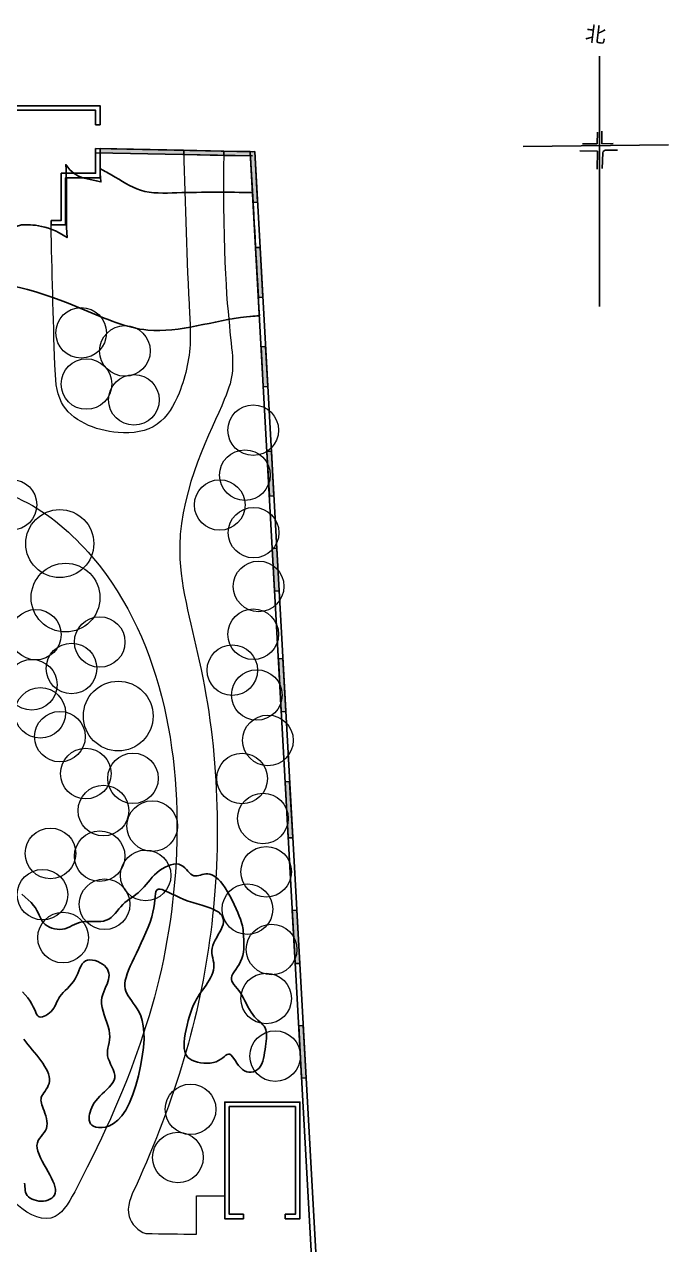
# Model space of a CAD drawing. Header units: millimetres. Extents: x -15937 to 135402, y -14729 to 208416.
# Drawn here: x 85856 to 121753, y 124363 to 192418 of the extents above; entities that cross this region are included whole.
import ezdxf

# ---------------------------------------------------------------- set-up
doc = ezdxf.new("R2010")
doc.units = ezdxf.units.MM
for name, color, linetype in [('archi', 7, 'Continuous'), ('rock', 30, 'Continuous'), ('water', 130, 'Continuous'), ('比例尺、指北针', 7, 'Continuous')]:
    doc.layers.add(name, color=color, linetype=linetype)
for name, color, linetype, lineweight in [('archiw', 255, 'Continuous', 0), ('plant', 90, 'Continuous', 0), ('road', 50, 'Continuous', 0)]:
    doc.layers.add(name, color=color, linetype=linetype, lineweight=lineweight)
doc.styles.get("Standard").update_dxf_attribs({"font": 'arial.ttf'})

msp = doc.modelspace()

# ---------------------------------------------------------------- hatches: boundary and pattern name
at = {"layer": 'archiw'}
h = msp.add_hatch(dxfattribs=at)
h.set_pattern_fill('ANGLE', color=256)
h.set_pattern_definition([(0, (0, 0), (0, 6.985), [5.08, -1.905]), (90, (0, 0), (-6.985, 4e-16), [5.08, -1.905])])
edge = h.paths.add_edge_path()
edge.add_line((98444, 185313), (98444, 185323))
edge.add_line((98444, 185323), (96962, 185354))
edge.add_spline(control_points=[(96962, 185354), (96961, 185273), (96960, 185193), (96959, 185114)], knot_values=[0.206393, 0.206393, 0.206393, 0.206393, 102.751942, 102.751942, 102.751942, 102.751942], weights=[1, 1, 1, 1], degree=3, periodic=0)
edge.add_line((96959, 185114), (98457, 185083))
edge.add_line((98457, 185083), (98444, 185313))
edge = h.paths.add_edge_path()
edge.add_line((96962, 185354), (94730, 185401))
edge.add_spline(control_points=[(94730, 185401), (94732, 185321), (94734, 185241), (94736, 185161)], knot_values=[2331.592384, 2331.592384, 2331.592384, 2331.592384, 2562.875801, 2562.875801, 2562.875801, 2562.875801], degree=3, periodic=0)
edge.add_line((94736, 185161), (96959, 185114))
edge.add_spline(control_points=[(96959, 185114), (96960, 185193), (96961, 185273), (96962, 185354)], knot_values=[0.206393, 0.206393, 0.206393, 0.206393, 102.751942, 102.751942, 102.751942, 102.751942], weights=[1, 1, 1, 1], degree=3, periodic=0)
edge = h.paths.add_edge_path()
edge.add_spline(control_points=[(94736, 185161), (94734, 185241), (94732, 185321), (94730, 185401)], knot_values=[2331.592384, 2331.592384, 2331.592384, 2331.592384, 2562.875801, 2562.875801, 2562.875801, 2562.875801], degree=3, periodic=0)
edge.add_line((94730, 185401), (90068, 185498))
edge.add_line((90068, 185498), (90068, 185258))
edge.add_line((90068, 185258), (94736, 185161))
h = msp.add_hatch(color=256, dxfattribs=at)
h.dxf.hatch_style = 1
h.paths.add_polyline_path([(98694, 185327), (98444, 185313), (98601, 182490), (98850, 182504)])
h.paths.add_polyline_path([(98989, 179980), (98740, 179966), (98894, 177189), (99143, 177203)])
h.paths.add_polyline_path([(99295, 174456), (99046, 174442), (99169, 172207), (99418, 172221)])
h.paths.add_polyline_path([(99618, 168608), (99369, 168594), (99506, 166110), (99756, 166124)])
h.paths.add_polyline_path([(99917, 163203), (99668, 163190), (99799, 160814), (100049, 160828)])
h.paths.add_polyline_path([(100258, 157045), (100009, 157031), (100172, 154074), (100421, 154088)])
h.paths.add_polyline_path([(100637, 150188), (100388, 150174), (100561, 147041), (100810, 147055)])
h.paths.add_polyline_path([(101034, 143014), (100785, 143000), (100949, 140034), (101198, 140048)])
h.paths.add_polyline_path([(101390, 136575), (101141, 136561), (101302, 133642), (101551, 133656)])
h.paths.add_polyline_path([(102191, 122088), (101942, 122074), (102119, 118866), (102369, 118880)])
h.paths.add_polyline_path([(102082, 115064), (101906, 115242), (100058, 113417), (100989, 109066), (101233, 109118), (100330, 113336)])
h.paths.add_polyline_path([(102068, 105216), (101824, 105164), (102604, 101518), (102848, 101570)])
h.paths.add_polyline_path([(103626, 97937), (103382, 97884), (104064, 94697), (104308, 94749)])
h.paths.add_polyline_path([(104901, 91977), (104657, 91925), (104888, 90846), (103579, 90333), (103670, 90101), (105176, 90691)])

# ---------------------------------------------------------------- linework, layer by layer
at = {"layer": 'archi'}
for points in [[(90068, 186820), (90068, 187883), (82698, 187883), (82698, 187100), (82948, 187100), (82948, 187633), (89819, 187633), (89819, 186820)], [(98601, 182490), (98850, 182504), (98694, 185328), (98444, 185314)], [(98894, 177189), (99143, 177203), (98989, 179980), (98740, 179966)], [(99169, 172207), (99418, 172221), (99295, 174456), (99046, 174442)], [(99506, 166110), (99756, 166124), (99618, 168608), (99369, 168594)], [(99799, 160814), (100049, 160828), (99917, 163203), (99668, 163190)], [(100172, 154074), (100421, 154088), (100258, 157045), (100009, 157031)], [(100561, 147041), (100810, 147055), (100637, 150188), (100388, 150174)], [(100949, 140034), (101198, 140048), (101034, 143014), (100785, 143000)], [(101302, 133642), (101551, 133656), (101390, 136575), (101141, 136561)]]:
    msp.add_lwpolyline(points, close=True, dxfattribs=at)
for points in [[(89819, 185504), (89819, 184118), (87904, 184118), (87904, 181487), (87340, 181487)], [(90068, 185501), (90068, 183868), (88153, 183868), (88153, 181238), (87340, 181238)], [(98564, 185080), (89814, 185264)], [(98569, 185320), (89819, 185504)], [(101906, 115242), (102298, 115629), (98444, 185313), (98694, 185327), (102554, 115530), (102082, 115064)], [(87340, 181238), (87340, 181487)], [(100388, 125806), (101211, 125806), (101211, 132311), (97018, 132311), (97018, 125806), (98056, 125806)], [(100388, 126056), (100962, 126056), (100962, 132061), (97268, 132061), (97268, 126056), (98056, 126056)], [(98056, 126056), (98056, 125806)], [(100388, 126056), (100388, 125806)]]:
    msp.add_lwpolyline(points, dxfattribs=at)
at = {"layer": 'archiw'}
for points in [[(94730, 185401), (90068, 185498)], [(90068, 185498), (90068, 185258)], [(90068, 185258), (94736, 185161)], [(96962, 185354), (94730, 185401)], [(94736, 185161), (96959, 185114)], [(96959, 185114), (98457, 185083)], [(98444, 185323), (96962, 185354)], [(98444, 185313), (98444, 185323)], [(98457, 185083), (98444, 185313)]]:
    msp.add_lwpolyline(points, dxfattribs=at)
for points in [[(98694, 185327), (98444, 185313), (98601, 182490), (98850, 182504), (98694, 185327)], [(98989, 179980), (98740, 179966), (98894, 177189), (99143, 177203), (98989, 179980)], [(99295, 174456), (99046, 174442), (99169, 172207), (99418, 172221), (99295, 174456)], [(99618, 168608), (99369, 168594), (99506, 166110), (99756, 166124), (99618, 168608)], [(99917, 163203), (99668, 163190), (99799, 160814), (100049, 160828), (99917, 163203)], [(100258, 157045), (100009, 157031), (100172, 154074), (100421, 154088), (100258, 157045)], [(100637, 150188), (100388, 150174), (100561, 147041), (100810, 147055), (100637, 150188)], [(101034, 143014), (100785, 143000), (100949, 140034), (101198, 140048), (101034, 143014)], [(101390, 136575), (101141, 136561), (101302, 133642), (101551, 133656), (101390, 136575)]]:
    msp.add_lwpolyline(points, close=True, dxfattribs=at)
for points in [[(94730, 185401), (94732, 185321), (94734, 185241), (94736, 185161)], [(94736, 185161), (94734, 185241), (94732, 185321), (94730, 185401)], [(96962, 185354), (96961, 185273), (96960, 185193), (96959, 185114)], [(96959, 185114), (96960, 185193), (96961, 185273), (96962, 185354)]]:
    msp.add_open_spline(points, degree=3, dxfattribs=at)
at = {"layer": 'plant'}
for centre, radius in [((89019, 175215), 1410), ((91456, 174207), 1410), ((89313, 172359), 1410), ((91960, 171477), 1410), ((98606, 169786), 1410), ((98145, 167279), 1410), ((85136, 165623), 1410), ((96740, 165614), 1410), ((98626, 164069), 1410), ((87827, 163459), 1896), ((88148, 160448), 1918), ((98907, 161073), 1410), ((86493, 158383), 1410), ((90051, 157972), 1410), ((98606, 158405), 1410), ((88481, 156496), 1410), ((97442, 156400), 1410), ((86267, 155588), 1410), ((98806, 155015), 1410), ((86740, 154018), 1410), ((91085, 153843), 1945), ((87837, 152694), 1410), ((99428, 152483), 1410), ((89276, 150632), 1410), ((91906, 150367), 1410), ((97984, 150357), 1410), ((90260, 148570), 1410), ((92982, 147706), 1410), ((99147, 148131), 1410), ((87307, 146180), 1410), ((90049, 146025), 1410), ((92612, 144953), 1410), ((99328, 145157), 1410), ((86866, 143880), 1410), ((90323, 143344), 1410), ((98284, 143070), 1410), ((88010, 141485), 1410), ((99629, 140824), 1410), ((99328, 138087), 1410), ((99829, 134878), 1410), ((95114, 131909), 1410), ((94412, 129221), 1410)]:
    msp.add_circle(centre, radius, dxfattribs=at)
at = {"layer": 'road'}
for points, knots in [([(94730, 185402), (94810, 182356), (94916, 178872), (95163, 174330), (94755, 172171), (93422, 169813), (90620, 169399), (87662, 170666), (87472, 175444), (87395, 178698), (87340, 181238)], [2330.472377, 2330.472377, 2330.472377, 2330.472377, 11130.219464, 12389.732022, 15418.918433, 17457.250312, 19610.191605, 23040.820353, 25082.856353, 32581.791807, 32581.791807, 32581.791807, 32581.791807]), ([(96962, 185354), (96797, 173341), (98979, 174788), (93466, 164548), (96641, 154115), (97015, 141636), (94114, 131943), (91324, 126036), (92193, 125108), (92618, 124977), (93558, 124966), (94498, 124955), (95438, 124945), (95438, 125659), (95438, 126374), (95438, 127088), (95965, 127088), (96492, 127088), (97018, 127088)], [0, 0, 0, 0, 15288.518951, 24895.856136, 31199.625435, 45769.670893, 59982.264864, 61627.467773, 62912.722085, 62912.722085, 62912.722085, 62913.722085, 62913.722085, 62913.722085, 62914.722085, 62914.722085, 62914.722085, 62915.722085, 62915.722085, 62915.722085, 62915.722085]), ([(80972, 165352), (80799, 165866), (80510, 166726), (84880, 167093), (93420, 160936), (95580, 143919), (91685, 132939), (87165, 124510), (81840, 129749), (86119, 136058), (78148, 142354), (83563, 149508), (85159, 154761), (84259, 159463), (82245, 159750), (81510, 159872)], [0, 0, 0, 0, 1416.736725, 1915.758737, 11244.575936, 28732.024633, 45894.959411, 47859.984632, 52611.683397, 58684.803326, 66462.770965, 73913.416846, 80066.025287, 83215.227381, 85507.274802, 85507.274802, 85507.274802, 85507.274802])]:
    msp.add_open_spline(points, degree=3, knots=knots, dxfattribs=at)
at = {"layer": 'rock'}
for points in [[(85743, 138464), (85901, 138294), (86045, 138119), (86170, 137946), (86270, 137780), (86350, 137626), (86414, 137485), (86468, 137360), (86517, 137253), (86566, 137166), (86620, 137102), (86685, 137063), (86765, 137051), (86856, 137063), (86955, 137095), (87058, 137146), (87161, 137210), (87260, 137285), (87350, 137367), (87427, 137453), (87490, 137541), (87540, 137629), (87583, 137718), (87623, 137810), (87663, 137903), (87709, 137999), (87765, 138098), (87835, 138200), (87922, 138306), (88024, 138416), (88135, 138531), (88252, 138650), (88369, 138775), (88484, 138905), (88590, 139042), (88685, 139185), (88765, 139334), (88832, 139485), (88893, 139635), (88952, 139777), (89013, 139908), (89081, 140023), (89161, 140117), (89257, 140186), (89373, 140227), (89505, 140241), (89647, 140231), (89794, 140200), (89940, 140150), (90081, 140085), (90210, 140008), (90322, 139920), (90413, 139826), (90483, 139725), (90532, 139618), (90562, 139506), (90574, 139389), (90568, 139268), (90546, 139143), (90509, 139015), (90458, 138884), (90398, 138749), (90335, 138609), (90274, 138463), (90220, 138308), (90179, 138145), (90157, 137972), (90158, 137787), (90186, 137590), (90237, 137384), (90302, 137172), (90375, 136957), (90449, 136742), (90517, 136531), (90572, 136328), (90605, 136135), (90614, 135955), (90602, 135786), (90576, 135626), (90544, 135474), (90513, 135326), (90489, 135181), (90480, 135037), (90492, 134890), (90530, 134739), (90589, 134586), (90659, 134431), (90733, 134275), (90801, 134120), (90855, 133968), (90887, 133818), (90889, 133673), (90853, 133534), (90785, 133399), (90690, 133269), (90576, 133141), (90449, 133016), (90316, 132892), (90182, 132768), (90056, 132643), (89941, 132517), (89840, 132390), (89751, 132263), (89674, 132135), (89609, 132008), (89556, 131883), (89515, 131758), (89484, 131636), (89464, 131517), (89457, 131402), (89467, 131294), (89494, 131194), (89543, 131104), (89615, 131027), (89713, 130964), (89841, 130917), (89998, 130889), (90180, 130888), (90383, 130920), (90600, 130994), (90826, 131118), (91055, 131299), (91282, 131547), (91500, 131868), (91706, 132267), (91894, 132729), (92063, 133236), (92210, 133771), (92332, 134314), (92426, 134849), (92490, 135356), (92520, 135818), (92516, 136220), (92481, 136565), (92420, 136861), (92339, 137113), (92243, 137330), (92138, 137516), (92029, 137681), (91921, 137829), (91819, 137969), (91725, 138102), (91642, 138232), (91571, 138361), (91515, 138492), (91475, 138628), (91454, 138771), (91454, 138924), (91475, 139090), (91518, 139268), (91579, 139460), (91656, 139665), (91749, 139884), (91855, 140117), (91971, 140363), (92096, 140624), (92228, 140899), (92363, 141185), (92497, 141477), (92627, 141772), (92748, 142066), (92856, 142355), (92948, 142635), (93019, 142903), (93068, 143153), (93099, 143384), (93120, 143593), (93137, 143775), (93157, 143928), (93188, 144049), (93235, 144134), (93306, 144181), (93406, 144188), (93535, 144159), (93688, 144102), (93864, 144024), (94060, 143929), (94273, 143826), (94501, 143720), (94740, 143618), (94988, 143525), (95240, 143441), (95491, 143363), (95735, 143288), (95968, 143215), (96185, 143142), (96380, 143066), (96548, 142984), (96685, 142895), (96792, 142800), (96870, 142697), (96921, 142587), (96946, 142471), (96947, 142348), (96925, 142219), (96882, 142084), (96820, 141944), (96744, 141798), (96660, 141650), (96573, 141499), (96490, 141348), (96415, 141197), (96355, 141048), (96315, 140902), (96300, 140759), (96304, 140620), (96323, 140484), (96349, 140349), (96378, 140215), (96403, 140081), (96418, 139946), (96417, 139809), (96396, 139670), (96356, 139530), (96301, 139388), (96232, 139247), (96153, 139107), (96067, 138970), (95976, 138836), (95885, 138706), (95794, 138581), (95705, 138457), (95618, 138331), (95532, 138200), (95448, 138059), (95365, 137905), (95284, 137735), (95205, 137544), (95127, 137330), (95053, 137099), (94983, 136855), (94920, 136605), (94865, 136355), (94819, 136110), (94785, 135877), (94763, 135662), (94756, 135469), (94763, 135298), (94788, 135147), (94830, 135015), (94890, 134901), (94970, 134803), (95071, 134718), (95194, 134647), (95338, 134587), (95500, 134539), (95674, 134504), (95855, 134483), (96038, 134478), (96216, 134488), (96386, 134516), (96542, 134562), (96679, 134625), (96799, 134700), (96905, 134780), (96999, 134855), (97083, 134920), (97161, 134967), (97235, 134988), (97307, 134975), (97380, 134924), (97455, 134841), (97533, 134733), (97615, 134611), (97702, 134481), (97795, 134352), (97895, 134233), (98003, 134132), (98120, 134056), (98243, 134006), (98368, 133981), (98493, 133980), (98616, 134004), (98732, 134051), (98838, 134120), (98933, 134211), (99012, 134323), (99078, 134452), (99133, 134596), (99177, 134751), (99213, 134913), (99243, 135079), (99269, 135245), (99291, 135409), (99312, 135566), (99331, 135716), (99344, 135859), (99350, 135994), (99348, 136121), (99335, 136239), (99309, 136349), (99268, 136449), (99211, 136541), (99141, 136625), (99059, 136707), (98968, 136790), (98872, 136876), (98773, 136969), (98674, 137073), (98577, 137191), (98486, 137325), (98398, 137472), (98314, 137629), (98231, 137791), (98148, 137954), (98065, 138114), (97979, 138267), (97890, 138410), (97797, 138539), (97704, 138655), (97615, 138762), (97535, 138862), (97468, 138958), (97419, 139053), (97392, 139148), (97392, 139247), (97421, 139352), (97476, 139464), (97549, 139584), (97634, 139711), (97725, 139847), (97815, 139992), (97899, 140147), (97969, 140311), (98022, 140486), (98057, 140667), (98078, 140851), (98087, 141035), (98087, 141214), (98081, 141386), (98071, 141545), (98060, 141689), (98049, 141815), (98038, 141928), (98024, 142034), (98004, 142140), (97977, 142251), (97940, 142374), (97890, 142516), (97826, 142682), (97746, 142876), (97651, 143094), (97544, 143326), (97428, 143566), (97304, 143806), (97176, 144037), (97046, 144253), (96915, 144445), (96787, 144607), (96662, 144739), (96539, 144844), (96419, 144924), (96302, 144981), (96188, 145017), (96077, 145035), (95970, 145036), (95865, 145024), (95764, 145002), (95665, 144976), (95570, 144951), (95477, 144933), (95387, 144926), (95300, 144936), (95216, 144968), (95134, 145025), (95053, 145102), (94970, 145192), (94883, 145287), (94791, 145380), (94690, 145465), (94580, 145534), (94457, 145579), (94321, 145597), (94174, 145586), (94018, 145551), (93859, 145495), (93698, 145419), (93539, 145326), (93385, 145221), (93239, 145104), (93104, 144980), (92979, 144849), (92862, 144716), (92749, 144582), (92640, 144450), (92532, 144321), (92422, 144199), (92310, 144086), (92193, 143982), (92072, 143887), (91948, 143798), (91824, 143711), (91699, 143623), (91576, 143532), (91457, 143434), (91341, 143327), (91231, 143209), (91125, 143084), (91019, 142957), (90911, 142831), (90800, 142713), (90683, 142607), (90556, 142518), (90418, 142450), (90267, 142407), (90105, 142385), (89936, 142378), (89762, 142380), (89587, 142386), (89413, 142389), (89243, 142384), (89081, 142365), (88929, 142329), (88785, 142278), (88647, 142217), (88514, 142152), (88382, 142088), (88250, 142030), (88116, 141983), (87976, 141952), (87831, 141941), (87682, 141950), (87534, 141976), (87389, 142019), (87252, 142075), (87125, 142145), (87012, 142225), (86917, 142314), (86841, 142411), (86781, 142516), (86729, 142627), (86678, 142745), (86623, 142870), (86557, 143002), (86474, 143140), (86367, 143284), (86232, 143434), (86073, 143589), (85899, 143749), (85716, 143912)], [(85856, 127786), (85873, 127686), (85882, 127584), (85890, 127483), (85901, 127383), (85923, 127286), (85960, 127194), (86017, 127108), (86092, 127030), (86184, 126960), (86289, 126900), (86404, 126851), (86527, 126814), (86656, 126790), (86787, 126781), (86918, 126786), (87046, 126807), (87168, 126842), (87280, 126891), (87379, 126954), (87463, 127031), (87527, 127120), (87569, 127222), (87586, 127336), (87580, 127462), (87553, 127599), (87507, 127746), (87445, 127903), (87367, 128070), (87278, 128245), (87178, 128427), (87071, 128617), (86961, 128812), (86854, 129007), (86756, 129201), (86671, 129390), (86606, 129572), (86565, 129742), (86555, 129899), (86578, 130039), (86628, 130167), (86699, 130284), (86782, 130395), (86870, 130502), (86954, 130611), (87027, 130724), (87082, 130844), (87112, 130974), (87119, 131112), (87107, 131256), (87081, 131402), (87044, 131546), (87000, 131687), (86953, 131821), (86907, 131945), (86865, 132056), (86830, 132157), (86803, 132250), (86784, 132335), (86776, 132417), (86781, 132496), (86798, 132575), (86831, 132656), (86878, 132741), (86937, 132830), (87003, 132924), (87070, 133024), (87133, 133128), (87188, 133239), (87229, 133355), (87253, 133478), (87254, 133608), (87233, 133743), (87194, 133883), (87137, 134027), (87065, 134174), (86979, 134323), (86882, 134473), (86776, 134624), (86662, 134774), (86543, 134924), (86420, 135074), (86296, 135224), (86173, 135373), (86053, 135523), (85938, 135673), (85830, 135824)]]:
    msp.add_lwpolyline(points, dxfattribs=at)
at = {"layer": 'water'}
for points, knots in [([(98951, 176161), (98797, 176159), (96661, 176025), (93255, 174712), (88134, 177008), (83042, 178887), (78172, 175394), (72892, 177977), (63765, 176502), (54412, 178984), (43865, 178028), (41310, 172186), (42328, 167478), (45037, 163509), (43340, 159092), (40659, 155035), (34709, 155917), (30646, 153376), (26797, 150049), (28059, 147868), (28108, 146182), (27986, 143773), (31407, 143115), (33011, 139967), (32290, 136808), (34707, 134889), (32834, 130285), (39641, 126217), (46336, 127965), (51035, 122934), (55285, 124984), (57423, 123924), (59106, 124210), (59302, 126578), (59052, 129719), (60077, 134191), (57005, 136959), (54398, 138046), (51180, 138314), (49414, 141505), (49787, 144965), (49853, 148434), (52110, 150270), (55388, 149991), (58777, 149778), (62031, 150690), (63901, 148873), (67667, 149655), (70222, 149646), (74749, 150647), (73619, 148026), (72225, 145731), (74430, 142099), (77403, 141975), (78929, 139376), (79057, 136208), (78881, 132188), (73803, 130082), (69370, 130372), (64628, 130414), (62034, 128045), (61472, 124768), (59159, 121908), (56142, 122816), (57102, 118990), (56446, 116101), (58710, 114324), (59714, 111995), (56476, 110437), (57819, 105840), (53495, 104123), (51039, 101299), (50108, 98255), (49929, 94426), (52242, 91465), (52988, 87816), (52810, 84671), (53619, 81867), (52268, 79375), (54333, 76880), (53699, 74116), (53954, 70955), (51549, 70480), (50726, 72886), (51582, 75247), (50875, 77535), (50530, 79585), (51738, 80684), (50899, 82269), (51698, 84186), (51173, 87317), (48997, 91431), (44812, 90274), (43860, 88319), (41965, 88223), (40770, 90298), (38917, 88543), (36400, 89408), (34192, 87954), (32085, 89402), (31643, 88065), (30135, 88245), (29711, 89528), (26795, 88181), (24079, 87904), (22050, 85499), (21704, 83727), (20426, 83782), (20024, 82631), (19695, 83887), (19110, 84254), (20334, 85142), (21770, 87452), (17658, 89598), (14654, 89002), (13506, 87675), (13240, 87380), (13560, 88070), (13560, 88070), (9315, 88008), (7150, 88020), (6799, 88660), (6539, 90302), (7081, 92586), (8709, 92817), (9331, 94767), (6847, 94397), (4651, 93848), (4665, 97139), (7294, 97394), (9816, 97160), (12047, 94767), (15778, 94109), (21780, 99022), (30705, 97798), (38113, 99577), (41459, 98673), (43138, 101510), (45612, 98984), (47923, 100177), (48366, 103173), (52830, 102874), (53039, 106767), (56693, 107692), (55548, 111457), (57732, 114487), (54853, 116917), (52399, 119138), (48222, 122628), (41486, 119447), (36732, 126517), (30695, 123618), (26524, 126206), (23789, 123961), (20802, 125028), (18417, 124527), (15466, 124074), (16120, 120848), (17663, 119201), (16512, 116626), (13192, 118969), (12054, 121358), (8543, 123029), (10039, 127009), (7401, 129303), (4696, 131094), (5372, 134690), (4134, 137902), (1604, 138397), (-315, 138078), (-2195, 139895), (-1688, 142016), (-1141, 144378), (871, 143449), (1796, 141581), (4404, 141274), (6043, 138703), (7118, 135269), (11274, 133207), (14999, 133666), (17815, 131249), (21347, 131960), (24598, 133021), (27901, 134598), (29196, 138233), (27896, 142581), (24476, 141646), (22527, 144440), (21289, 147856), (19731, 151740), (23227, 157546), (26503, 164414), (33793, 169259), (36601, 176282), (31401, 179682), (25580, 180406), (17963, 180998), (10347, 179749), (3100, 181041), (-1101, 180482), (-3351, 180150), (-2937, 182853), (-2524, 185556), (-2111, 188259), (-402, 188630), (3487, 189385), (16797, 186902), (31950, 187159), (47631, 185442), (56240, 186614), (62841, 186679), (69128, 184454), (75580, 185787), (80427, 185523), (82698, 185376), (82698, 184873), (82698, 184371), (82620, 182660), (83330, 184330), (84190, 183930), (84950, 184180), (84850, 182990), (83980, 180580), (85697, 181238), (86001, 181238), (87070, 181340), (88230, 180530), (88153, 182115), (88270, 182990), (88160, 184600), (88780, 183690), (89430, 183868), (90120, 183630), (90068, 184034), (90068, 184200), (90068, 184366), (90206, 184300), (91006, 183888), (92333, 182944), (95158, 183075), (97264, 183058), (98570, 183043), (98697, 180750), (98824, 178457), (98950, 176164)], [0, 0, 0, 0, 802.835805, 6153.091065, 9733.44727, 16724.326439, 20186.889277, 25455.090733, 31807.401638, 46359.623135, 54213.305865, 58579.834832, 62833.29931, 67881.652336, 71168.440543, 75906.691532, 80394.795207, 86500.914769, 90432.027285, 92006.413996, 93036.74619, 95424.53796, 97773.415399, 101571.607213, 104355.948452, 106252.049354, 109285.578459, 116140.561932, 122932.696099, 128776.707724, 132361.119034, 134608.899185, 135681.272899, 136378.077966, 140826.072237, 145684.107435, 147652.815702, 152126.888295, 153815.236625, 156532.125662, 161234.701662, 164132.245125, 165855.135784, 168953.046311, 173081.405788, 176080.463353, 177616.983044, 179961.93476, 185977.22725, 187762.095629, 189233.498833, 191971.256396, 196123.906603, 198354.906023, 199840.221333, 204157.699639, 207935.869806, 209677.690067, 219045.511673, 221040.247943, 222804.523686, 228553.959639, 230486.234339, 232578.404735, 234734.229469, 238735.165154, 240992.996845, 242649.583733, 244856.840129, 249080.384998, 252982.727227, 256296.825454, 259820.415449, 261943.402392, 267100.065926, 269931.950235, 272540.062261, 276170.354598, 278005.717726, 279793.266603, 284399.119563, 286161.015674, 287662.156477, 289589.413781, 291983.610106, 294881.66984, 296355.351432, 297585.870223, 298853.287678, 300797.226041, 303224.875507, 308026.414248, 311811.133693, 312658.09576, 313991.473954, 316349.949555, 317334.666426, 320250.152134, 322921.670965, 324903.472001, 325638.443898, 326720.054119, 327810.164619, 328773.179292, 334435.254251, 335864.260427, 337818.155615, 338522.373622, 339063.17605, 340267.240461, 340455.217811, 340745.959938, 343519.904524, 347298.721058, 350434.39151, 352043.565969, 352043.565969, 352043.565969, 352044.565969, 352045.565969, 352045.565969, 352045.565969, 354569.802493, 356569.310497, 357824.217494, 358788.29791, 361040.506712, 362486.045705, 364601.304868, 366943.0543, 368922.474679, 371884.871978, 375938.496588, 378302.318251, 393494.139945, 399231.759072, 400364.844681, 402863.079283, 405887.192736, 407440.093481, 409351.080266, 413592.188651, 416028.072595, 418664.379172, 422111.265874, 425065.453861, 427710.497632, 431211.963178, 435423.170726, 442037.772854, 448438.691457, 454562.903009, 458216.964303, 460603.307687, 463468.090817, 466482.614301, 467965.353137, 471035.621952, 473104.297365, 474271.12411, 477645.925449, 480633.75083, 482805.690562, 487443.970855, 489205.281394, 492545.192715, 495841.311077, 498828.759256, 501398.29284, 502526.43475, 504302.444678, 507721.090576, 508660.554101, 510239.209299, 512146.304514, 514858.504543, 516666.979939, 520609.352975, 524942.207449, 528736.33685, 530843.861966, 534988.655489, 538015.365521, 541065.439511, 544961.879321, 548588.040992, 550906.868164, 553249.915738, 557229.437745, 562212.295507, 563654.567578, 576384.638963, 583313.904276, 589378.654983, 593654.48239, 598719.316476, 606631.737111, 615473.953226, 620748.36738, 627635.412806, 627635.412806, 627635.412806, 627636.412806, 627636.412806, 627636.412806, 633009.340304, 638995.104438, 666214.735071, 676849.124642, 684196.72531, 691260.948547, 695637.91299, 703080.188349, 709650.630851, 709650.630851, 709650.630851, 709651.630851, 709651.630851, 709651.630851, 709652.630851, 709652.630851, 709652.630851, 709653.630851, 709653.630851, 709653.630851, 709654.630851, 709654.630851, 709654.630851, 709655.630851, 709655.630851, 709655.630851, 709656.630851, 709656.630851, 709656.630851, 709657.630851, 709657.630851, 709657.630851, 710501.76117, 712246.010243, 714196.191673, 718370.205277, 718370.205277, 718370.205277, 718371.205277, 718371.205277, 718371.205277, 718371.205277]), ([(98951, 176161), (98797, 176159), (96661, 176025), (93255, 174712), (88134, 177008), (83042, 178887), (78172, 175394), (72892, 177977), (63765, 176502), (54412, 178984), (43865, 178028), (41310, 172186), (42328, 167478), (45037, 163509), (43340, 159092), (40659, 155035), (34709, 155917), (30646, 153376), (26797, 150049), (28059, 147868), (28108, 146182), (27986, 143773), (31407, 143115), (33011, 139967), (32290, 136808), (34707, 134889), (32834, 130285), (39641, 126217), (46336, 127965), (51035, 122934), (55285, 124984), (57423, 123924), (59106, 124210), (59302, 126578), (59052, 129719), (60077, 134191), (57005, 136959), (54398, 138046), (51180, 138314), (49414, 141505), (49787, 144965), (49853, 148434), (52110, 150270), (55388, 149991), (58777, 149778), (62031, 150690), (63901, 148873), (67667, 149655), (70222, 149646), (74749, 150647), (73619, 148026), (72225, 145731), (74430, 142099), (77403, 141975), (78929, 139376), (79057, 136208), (78881, 132188), (73803, 130082), (69370, 130372), (64628, 130414), (62034, 128045), (61472, 124768), (59159, 121908), (56142, 122816), (57102, 118990), (56446, 116101), (58710, 114324), (59714, 111995), (56476, 110437), (57819, 105840), (53495, 104123), (51039, 101299), (50108, 98255), (49929, 94426), (52242, 91465), (52988, 87816), (52810, 84671), (53619, 81867), (52268, 79375), (54333, 76880), (53709, 74161), (53897, 71665), (53577, 71244)], [0, 0, 0, 0, 802.835805, 6153.091065, 9733.44727, 16724.326439, 20186.889277, 25455.090733, 31807.401638, 46359.623135, 54213.305865, 58579.834832, 62833.29931, 67881.652336, 71168.440543, 75906.691532, 80394.795207, 86500.914769, 90432.027285, 92006.413996, 93036.74619, 95424.53796, 97773.415399, 101571.607213, 104355.948452, 106252.049354, 109285.578459, 116140.561932, 122932.696099, 128776.707724, 132361.119034, 134608.899185, 135681.272899, 136378.077966, 140826.072237, 145684.107435, 147652.815702, 152126.888295, 153815.236625, 156532.125662, 161234.701662, 164132.245125, 165855.135784, 168953.046311, 173081.405788, 176080.463353, 177616.983044, 179961.93476, 185977.22725, 187762.095629, 189233.498833, 191971.256396, 196123.906603, 198354.906023, 199840.221333, 204157.699639, 207935.869806, 209677.690067, 219045.511673, 221040.247943, 222804.523686, 228553.959639, 230486.234339, 232578.404735, 234734.229469, 238735.165154, 240992.996845, 242649.583733, 244856.840129, 249080.384998, 252982.727227, 256296.825454, 259820.415449, 261943.402392, 267100.065926, 269931.950235, 272540.062261, 276170.354598, 278005.717726, 279793.266603, 284399.119563, 286028.26441, 286028.26441, 286028.26441, 286028.26441])]:
    msp.add_open_spline(points, degree=3, knots=knots, dxfattribs=at)
msp.add_open_spline([(98951, 176161), (98831, 176160), (98635, 176149), (98422, 176130)], degree=3, dxfattribs=at)
at = {"layer": '比例尺、指北针'}
for p, q in [((117899, 190654), (117899, 176682)), ((117794, 186415), (117766, 185753)), ((118034, 186458), (118033, 185752)), ((121753, 185698), (113653, 185602)), ((116807, 185363), (117794, 185346)), ((117766, 185753), (116956, 185749)), ((117794, 185346), (117778, 184351)), ((118033, 185752), (118674, 185779)), ((118080, 185262), (118047, 184384)), ((118912, 185400), (118297, 185413))]:
    msp.add_line(p, q, dxfattribs=at)
msp.add_arc((118293, 185187), 225, 88.8608, 160.69351, dxfattribs=at)

# ---------------------------------------------------------------- texts
at = {"layer": '比例尺、指北针', "lineweight": 53}
msp.add_text('北', height=846, rotation=352.73805, dxfattribs=at).set_placement((117070, 191524))

doc.saveas('drawing.dxf')
